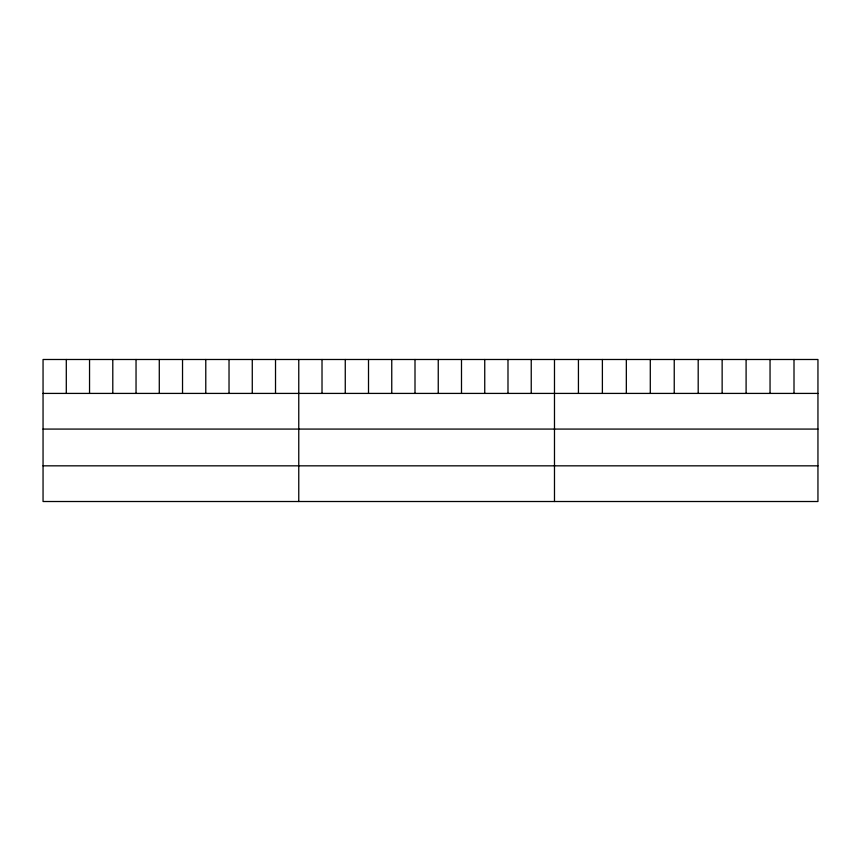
<?xml version="1.0" encoding="UTF-8"?>
<svg xmlns="http://www.w3.org/2000/svg" width="861" height="861" viewBox="0 0 861 861"><rect width="100%" height="100%" fill="white"/><g stroke="black" fill="none" stroke-linecap="round" stroke-linejoin="round"><path stroke-width="1.29" d="M817.95 393.412L817.95 501.511L43.05 501.511L43.05 359.489L817.95 359.489L817.95 393.412L43.05 393.412M43.05 429.079L817.95 429.079M43.05 465.833L817.95 465.833M794.003 359.489L794.003 393.412M770.046 359.489L770.046 393.412M746.1 359.489L746.1 393.412M722.142 359.489L722.142 393.412M698.196 359.489L698.196 393.412M674.238 359.489L674.238 393.412M650.292 359.489L650.292 393.412M626.334 359.489L626.334 393.412M602.388 359.489L602.388 393.412M578.431 359.489L578.431 393.412M554.484 359.489L554.484 501.511M531.237 359.489L531.237 393.412M507.99 359.489L507.99 393.412M484.743 359.489L484.743 393.412M461.496 359.489L461.496 393.412M438.249 359.489L438.249 393.412M415.002 359.489L415.002 393.412M391.755 359.489L391.755 393.412M368.508 359.489L368.508 393.412M345.261 359.489L345.261 393.412M322.014 359.489L322.014 393.412M298.767 359.489L298.767 501.511M275.52 359.489L275.52 393.412M252.273 359.489L252.273 393.412M229.026 359.489L229.026 393.412M205.779 359.489L205.779 393.412M182.532 359.489L182.532 393.412M159.285 359.489L159.285 393.412M136.038 359.489L136.038 393.412M112.791 359.489L112.791 393.412M89.544 359.489L89.544 393.412M66.297 359.489L66.297 393.412"/></g></svg>
